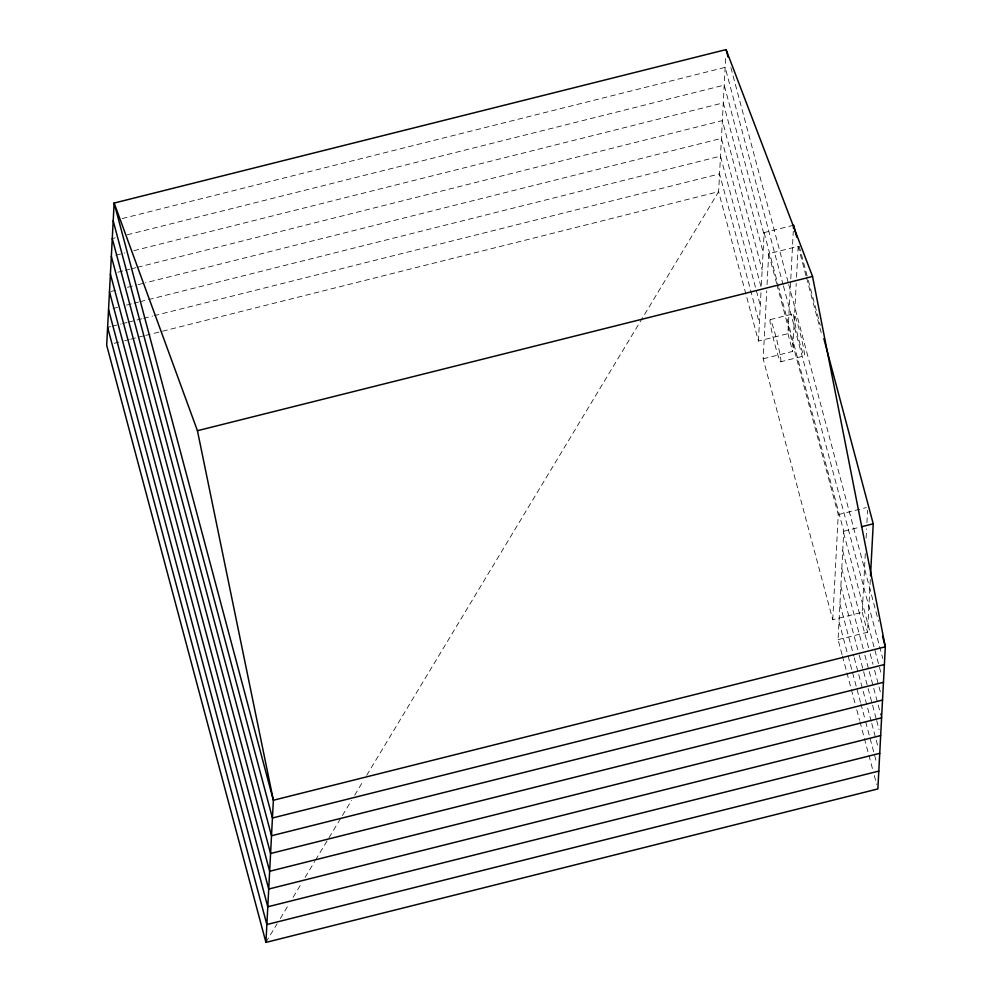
<?xml version="1.0" encoding="UTF-8"?>
<svg xmlns="http://www.w3.org/2000/svg" width="992" height="992" viewBox="0 0 992 992"><rect width="100%" height="100%" fill="white"/><g stroke="black" fill="none" stroke-linecap="round" stroke-linejoin="round"><path stroke-width="0.74" stroke-dasharray="4.96 3.72" d="M725.611 58.478L718.63 191.754L758.434 341.05L787.921 333.659L793.29 231.322M758.434 341.05L761.162 289.156M793.6 225.209L764.125 232.612L761.236 287.68L721.42 138.384L145.477 282.819M865.309 553.598L862.234 612.324L832.747 619.715L763.17 358.819L766.742 290.83M767.064 284.642L768.688 253.741L798.163 246.338L806.124 276.16M763.17 358.819L792.658 351.428L796.229 283.427M796.551 277.252L798.163 246.338M832.747 619.715L838.252 514.637L777.034 285.051M842.047 654.571L838.066 639.642L843.746 531.204L778.844 287.841M866.115 538.148L866.611 528.872M866.934 522.697L867.578 510.334M838.066 639.642L867.541 632.251L870.43 577.27M265.93 942.301L277.128 923.738M280.327 918.53L289.131 903.836M293.124 897.314L301.928 882.62M305.114 877.412L314.724 861.403M315.518 860.076L351.515 800.395M354.702 795.187L363.506 780.493M366.705 775.298L718.63 191.654L151.677 333.932M122.202 218.562L725.14 67.357L783.01 284.382M112.27 238.576L115.27 237.82M127.261 234.806L724.21 85.114L764.026 234.41M115.841 255.204L124.831 252.948M133.833 250.691L723.28 102.87L763.096 252.166M117.899 272.205L123.901 270.704M125.401 270.32L129.902 269.192M131.403 268.82L135.904 267.691M137.404 267.319L722.35 120.627L762.166 269.923M110.98 291.462L115.469 290.334M127.472 287.333L136.474 285.076M137.975 284.692L143.976 283.191M113.038 308.475L117.54 307.346M126.542 305.09L132.544 303.577M134.044 303.205L138.545 302.076M140.046 301.704L720.49 156.141L760.306 305.437M107.62 327.36L110.608 326.604M112.108 326.232L121.111 323.975M122.611 323.59L127.112 322.462M128.613 322.09L142.116 318.705M143.604 318.333L152.607 316.076M154.107 315.692L719.56 173.898L759.376 323.194M114.179 343.331L123.182 340.975M124.682 340.702L129.183 339.475M130.671 339.19L144.175 335.705M145.675 335.432L150.176 334.205M770.201 319.622L793.836 313.695M780.642 361.795A21.75 1.476 75.9 0 0 774.256 330.671A21.75 1.476 75.9 0 0 771.379 329.654A21.75 1.476 75.9 0 0 780.642 361.795L804.276 355.868A21.75 1.476 75.9 0 0 797.89 324.744A21.75 1.476 75.9 0 0 795.014 323.727A21.75 1.476 75.9 0 0 804.276 355.868M838.252 514.637L866.264 507.606M843.746 531.204L859.965 527.136M799.18 246.115L807.934 278.963M808.331 280.451L820.272 325.24M806.521 277.648L822.021 335.792M730.868 67.555L788.342 283.092M788.739 284.58L878.54 621.339M783.42 285.882L882.793 658.564M764.125 232.612L778.447 286.353M843.646 533.002L879.086 665.88M879.482 667.368L881.466 674.833M768.688 253.741L776.637 283.551M787.921 333.659L792.658 351.428M862.234 612.324L867.541 632.251M842.716 550.758L868.595 647.801M870.195 653.778L872.972 664.231M874.572 670.195L880.536 692.59M841.786 568.515L863.288 649.14M864.875 655.104L868.856 670.034M869.252 671.534L881.206 716.323M840.856 586.272L858.774 653.455M859.171 654.956L876.296 719.15M876.692 720.638L879.073 729.604M839.926 604.029L853.864 656.282M854.261 657.783L871.373 721.978M871.782 723.466L877.746 745.86M838.996 621.786L847.751 654.633M848.148 656.121L860.498 702.41M860.895 703.898L865.272 720.328M865.669 721.816L876.816 763.617M842.444 656.072L855.178 703.836M856.778 709.813L859.556 720.266M859.952 721.754L872.7 769.532M874.287 775.508L876.68 784.461"/><path stroke-width="1.49" d="M265.93 942.4L273.37 800.246L197.433 430.714L114.068 202.827L273.37 800.246L885.323 646.784L812.547 276.47L726.07 49.6L114.13 203.062L106.677 345.216L265.93 942.4L877.87 788.938L885.323 646.784L882.533 636.306M793.439 228.272L793.6 225.209L796.787 237.162M870.505 575.732L873.233 523.813L823.856 338.681M197.433 430.714L812.547 276.47M861.44 526.764L873.233 523.813M884.393 664.541L272.44 818.003L113.2 220.819M883.463 682.298L271.51 835.76L112.27 238.576M882.533 700.054L270.58 853.517L111.34 256.333M881.603 717.811L269.65 871.274L110.41 274.09M880.673 735.568L268.72 889.03L109.48 291.846M879.743 753.325L267.79 906.787L108.55 309.603M878.813 771.082L266.86 924.544L107.62 327.36M726.07 49.6L728.066 57.09"/></g></svg>
